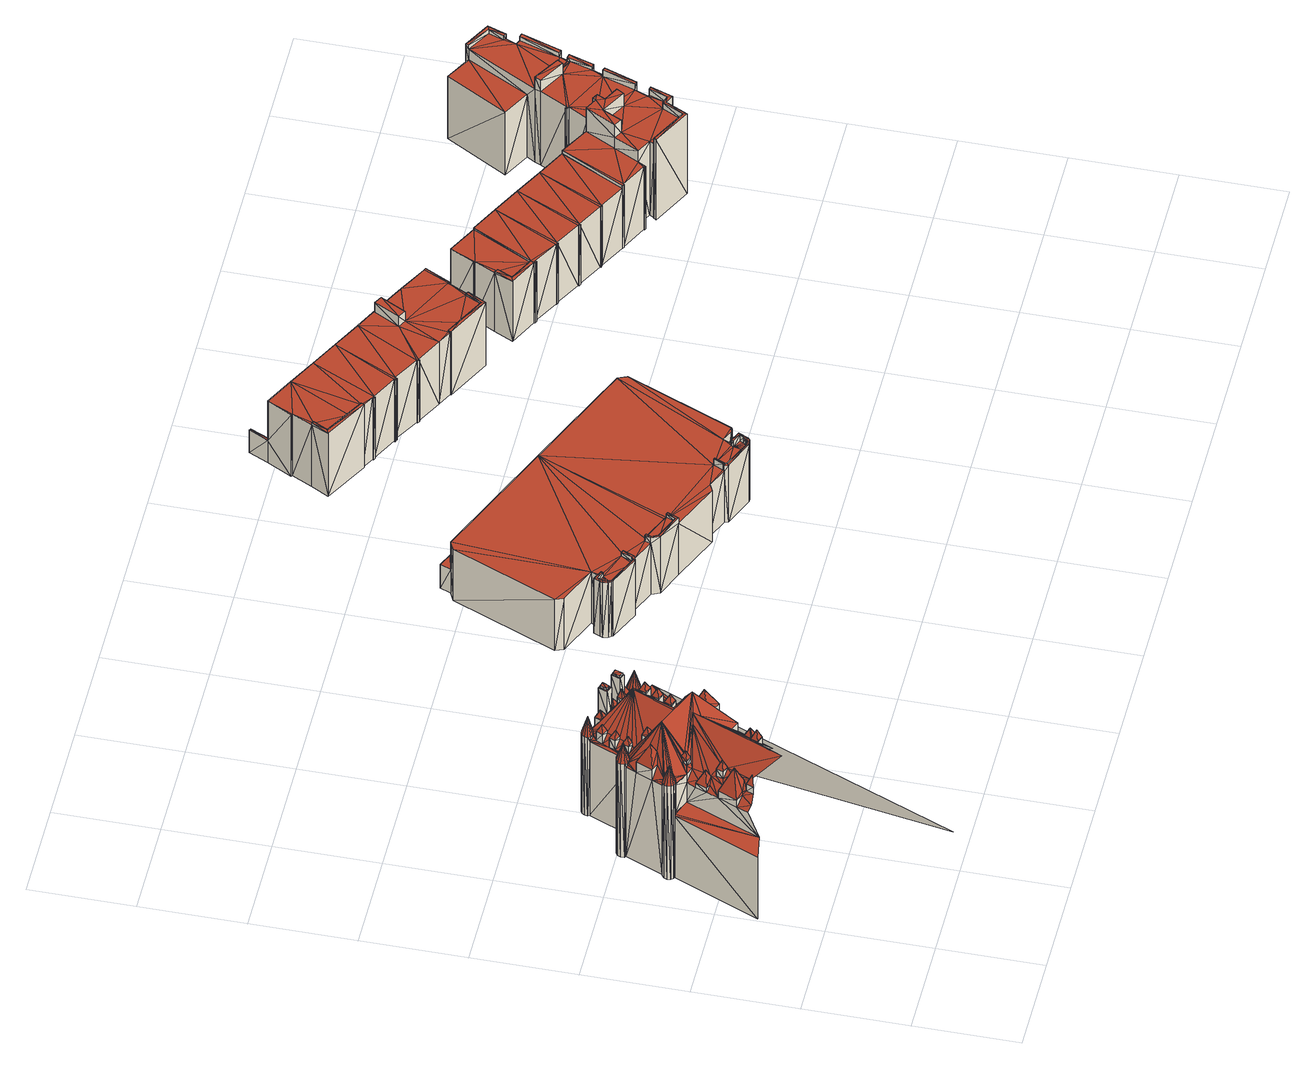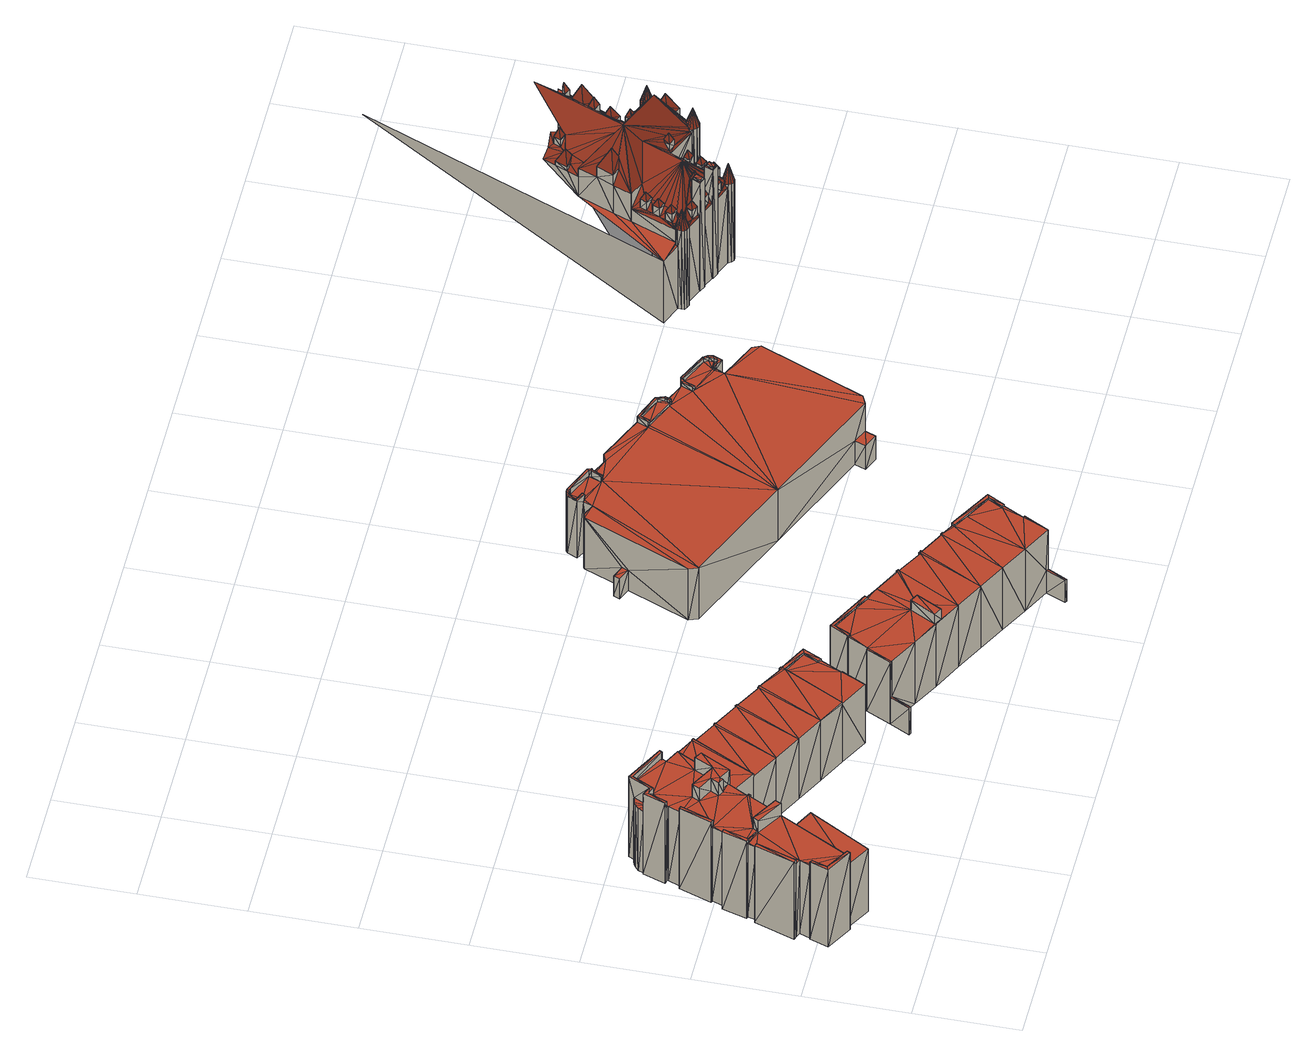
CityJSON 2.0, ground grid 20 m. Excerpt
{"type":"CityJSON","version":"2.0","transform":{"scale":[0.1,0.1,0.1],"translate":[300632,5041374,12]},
"CityObjects":{
"building1":{"type":"Building","geometry":[{"type":"MultiSurface","lod":"2","boundaries":[[[0,1,2]],[[0,2,3]],[[4,3,5]],[[4,5,6]],[[0,7,1]],[[8,3,4]],[[9,4,6]],[[9,6,10]],[[9,11,4]],[[12,10,13]],[[8,4,11]],[[14,11,9]],[[12,9,10]],[[15,12,13]],[[16,15,13]],[[12,14,9]],[[17,0,3]],[[15,18,12]],[[18,14,12]],[[19,11,14]],[[20,8,11]],[[19,20,11]],[[21,18,15]],[[22,15,16]],[[23,14,18]],[[24,3,8]],[[22,21,15]],[[23,18,21]],[[23,19,14]],[[24,17,3]],[[25,8,20]],[[26,27,28]],[[28,27,29]],[[30,26,28]],[[7,28,29]],[[31,26,30]],[[32,29,27]],[[7,30,28]],[[33,20,19]],[[0,31,30]],[[32,34,29]],[[0,30,7]],[[33,23,21]],[[35,27,26]],[[33,19,23]],[[36,31,0]],[[35,26,31]],[[33,25,20]],[[35,32,27]],[[37,7,29]],[[37,29,34]],[[38,34,32]],[[36,0,17]],[[39,40,8]],[[35,31,36]],[[41,38,32]],[[35,41,32]],[[42,43,21]],[[37,34,38]],[[44,36,17]],[[45,8,25]],[[44,17,46]],[[47,38,41]],[[48,35,36]],[[49,36,44]],[[48,36,49]],[[39,50,40]],[[47,37,38]],[[33,51,25]],[[45,39,8]],[[52,41,35]],[[43,33,21]],[[53,47,41]],[[24,8,40]],[[52,53,41]],[[54,40,50]],[[55,35,48]],[[56,25,51]],[[57,48,49]],[[58,52,35]],[[55,59,35]],[[60,53,52]],[[55,48,57]],[[45,50,39]],[[61,37,47]],[[62,35,59]],[[63,60,52]],[[64,58,35]],[[65,51,66]],[[58,63,52]],[[62,64,35]],[[61,47,53]],[[24,46,17]],[[43,51,33]],[[56,45,25]],[[43,66,51]],[[54,67,40]],[[68,54,50]],[[61,53,60]],[[69,44,46]],[[70,49,44]],[[45,68,50]],[[61,60,63]],[[65,56,51]],[[71,65,66]],[[72,71,66]],[[72,66,43]],[[70,57,49]],[[24,40,67]],[[70,55,57]],[[70,59,55]],[[73,67,54]],[[74,45,56]],[[74,68,45]],[[75,61,63]],[[76,56,65]],[[77,65,71]],[[69,46,24]],[[70,44,69]],[[78,54,68]],[[76,74,56]],[[77,71,72]],[[77,72,43]],[[75,79,61]],[[78,68,74]],[[78,73,54]],[[73,69,67]],[[77,76,65]],[[69,24,67]],[[77,43,76]],[[80,37,61]],[[81,61,79]],[[82,75,63]],[[82,79,75]],[[83,63,58]],[[84,73,78]],[[84,69,73]],[[83,62,59]],[[83,58,64]],[[83,64,62]],[[85,81,79]],[[86,85,79]],[[84,70,69]],[[87,7,37]],[[82,86,79]],[[88,89,70]],[[83,59,70]],[[90,70,89]],[[84,88,70]],[[80,61,81]],[[88,91,89]],[[90,89,91]],[[83,82,63]],[[92,91,88]],[[93,90,91]],[[94,43,42]],[[95,88,84]],[[96,81,85]],[[97,93,91]],[[92,97,91]],[[98,85,86]],[[92,88,95]],[[98,86,82]],[[83,70,90]],[[99,80,81]],[[98,96,85]],[[100,74,76]],[[100,78,74]],[[101,99,81]],[[96,102,81]],[[103,93,97]],[[102,101,81]],[[104,97,92]],[[105,92,95]],[[104,103,97]],[[99,106,107]],[[106,108,107]],[[99,107,80]],[[80,107,109]],[[107,108,109]],[[105,104,92]],[[87,37,80]],[[101,106,99]],[[83,90,93]],[[110,106,101]],[[94,76,43]],[[98,111,96]],[[80,109,112]],[[113,109,108]],[[96,111,102]],[[102,110,101]],[[111,110,102]],[[83,98,82]],[[113,112,109]],[[114,108,106]],[[83,93,103]],[[100,84,78]],[[115,110,111]],[[114,106,110]],[[116,80,112]],[[114,113,108]],[[83,103,104]],[[116,112,113]],[[114,110,115]],[[83,111,98]],[[117,116,113]],[[114,117,113]],[[83,115,111]],[[118,114,115]],[[100,95,84]],[[119,80,116]],[[83,118,115]],[[120,116,117]],[[121,94,42]],[[120,117,114]],[[122,1,7]],[[123,114,118]],[[120,124,116]],[[100,105,95]],[[83,123,118]],[[125,120,114]],[[119,116,124]],[[126,114,123]],[[83,127,123]],[[125,124,120]],[[128,125,114]],[[126,128,114]],[[125,129,124]],[[126,123,127]],[[119,124,129]],[[126,127,130]],[[126,130,131]],[[128,129,125]],[[119,129,132]],[[128,132,129]],[[126,131,128]],[[131,133,128]],[[133,134,128]],[[134,119,132]],[[87,80,119]],[[134,132,128]],[[135,136,137]],[[121,136,138]],[[94,100,76]],[[139,138,136]],[[140,104,105]],[[141,121,138]],[[142,135,137]],[[143,141,138]],[[144,119,134]],[[139,143,138]],[[139,136,135]],[[140,83,104]],[[145,134,133]],[[94,105,100]],[[146,121,141]],[[146,141,143]],[[146,143,139]],[[147,139,135]],[[147,135,142]],[[144,87,119]],[[140,127,83]],[[146,147,121]],[[148,144,134]],[[146,139,147]],[[140,130,127]],[[149,150,133]],[[140,131,130]],[[151,121,147]],[[140,133,131]],[[145,133,150]],[[152,147,142]],[[153,152,142]],[[154,121,151]],[[155,148,134]],[[140,105,94]],[[152,151,147]],[[154,156,121]],[[155,134,145]],[[157,150,149]],[[156,94,121]],[[158,152,153]],[[159,144,148]],[[140,149,133]],[[160,150,157]],[[161,157,149]],[[160,145,150]],[[162,151,152]],[[163,160,157]],[[162,154,151]],[[164,158,153]],[[161,163,157]],[[165,152,158]],[[166,144,159]],[[162,167,154]],[[167,156,154]],[[165,162,152]],[[168,159,148]],[[169,145,160]],[[165,158,164]],[[169,160,163]],[[170,159,171]],[[169,163,161]],[[168,171,159]],[[172,144,166]],[[169,161,173]],[[170,166,159]],[[169,174,145]],[[175,161,149]],[[176,170,171]],[[155,145,174]],[[177,87,144]],[[178,176,171]],[[178,171,168]],[[169,173,174]],[[179,167,162]],[[179,162,165]],[[180,164,153]],[[181,156,167]],[[182,144,172]],[[183,165,164]],[[175,173,161]],[[140,94,156]],[[184,166,170]],[[179,185,167]],[[181,167,185]],[[186,170,176]],[[175,174,173]],[[186,176,178]],[[186,178,168]],[[184,172,166]],[[140,175,149]],[[179,165,183]],[[186,184,170]],[[175,155,174]],[[186,168,184]],[[179,183,185]],[[187,144,182]],[[188,172,189]],[[180,183,164]],[[190,189,172]],[[191,156,181]],[[190,172,184]],[[191,140,156]],[[188,182,172]],[[192,188,189]],[[193,185,183]],[[193,181,185]],[[194,192,189]],[[194,189,190]],[[122,7,87]],[[187,177,144]],[[195,168,148]],[[196,182,188]],[[195,148,155]],[[197,188,192]],[[197,192,194]],[[197,194,190]],[[193,183,180]],[[191,181,193]],[[196,198,182]],[[197,196,188]],[[197,190,196]],[[191,199,140]],[[187,182,198]],[[200,198,201]],[[195,184,168]],[[202,201,198]],[[202,198,196]],[[195,155,175]],[[203,200,201]],[[204,203,201]],[[205,204,201]],[[187,198,200]],[[205,201,202]],[[206,140,199]],[[191,207,199]],[[208,87,177]],[[195,190,184]],[[209,193,180]],[[209,191,193]],[[210,175,140]],[[211,187,200]],[[212,140,206]],[[187,213,214]],[[187,214,177]],[[211,213,187]],[[215,214,213]],[[216,200,203]],[[217,213,211]],[[177,214,218]],[[219,211,200]],[[220,203,204]],[[215,218,214]],[[220,204,205]],[[209,207,191]],[[216,205,202]],[[219,217,211]],[[195,196,190]],[[221,219,200]],[[222,177,218]],[[223,218,215]],[[224,217,219]],[[216,221,200]],[[225,213,217]],[[220,216,203]],[[226,199,207]],[[225,215,213]],[[220,205,216]],[[223,222,218]],[[221,224,219]],[[225,217,224]],[[227,206,199]],[[228,177,222]],[[225,223,215]],[[229,224,221]],[[226,227,199]],[[216,229,221]],[[195,202,196]],[[230,222,223]],[[229,225,224]],[[226,207,209]],[[225,230,223]],[[227,212,206]],[[230,228,222]],[[231,229,216]],[[232,177,228]],[[231,225,229]],[[233,209,180]],[[234,230,225]],[[234,228,230]],[[195,216,202]],[[235,225,231]],[[236,87,208]],[[234,237,228]],[[238,234,225]],[[239,140,212]],[[210,195,175]],[[232,228,237]],[[240,225,235]],[[240,238,225]],[[235,231,241]],[[238,237,234]],[[242,212,227]],[[195,231,216]],[[243,241,231]],[[238,244,237]],[[235,241,245]],[[232,237,244]],[[242,227,226]],[[246,243,231]],[[240,235,245]],[[242,226,209]],[[240,245,247]],[[240,244,238]],[[248,232,244]],[[240,248,244]],[[248,247,232]],[[240,247,248]],[[242,249,212]],[[208,177,232]],[[250,245,241]],[[251,210,140]],[[250,247,245]],[[195,246,231]],[[250,241,243]],[[252,87,236]],[[253,243,246]],[[254,246,255]],[[195,255,246]],[[256,209,233]],[[242,209,256]],[[257,258,122]],[[253,250,243]],[[254,253,246]],[[208,232,247]],[[239,212,249]],[[259,254,255]],[[242,256,249]],[[195,259,255]],[[239,251,140]],[[260,247,250]],[[261,87,252]],[[195,262,259]],[[262,263,259]],[[264,250,253]],[[264,253,254]],[[264,254,259]],[[264,259,263]],[[260,208,247]],[[265,263,262]],[[195,266,262]],[[266,267,262]],[[239,249,256]],[[268,269,195]],[[264,265,250]],[[270,262,267]],[[269,266,195]],[[271,195,210]],[[260,250,265]],[[272,273,267]],[[264,263,265]],[[274,268,195]],[[270,267,273]],[[275,276,273]],[[260,265,262]],[[277,267,266]],[[274,269,268]],[[278,266,269]],[[279,273,276]],[[277,272,267]],[[280,274,195]],[[281,256,233]],[[270,260,262]],[[282,278,269]],[[275,273,272]],[[278,283,266]],[[284,269,274]],[[279,270,273]],[[284,282,269]],[[271,210,285]],[[286,279,276]],[[287,285,210]],[[277,266,283]],[[282,288,278]],[[289,208,260]],[[290,276,275]],[[270,289,260]],[[291,283,278]],[[288,291,278]],[[280,284,274]],[[290,286,276]],[[292,287,210]],[[290,275,272]],[[293,195,271]],[[251,292,210]],[[294,272,277]],[[295,288,282]],[[294,277,283]],[[296,291,288]],[[297,296,288]],[[298,282,284]],[[299,208,289]],[[294,289,270]],[[300,279,286]],[[298,284,280]],[[239,256,281]],[[298,280,301]],[[294,270,279]],[[302,87,261]],[[271,285,303]],[[295,297,288]],[[287,303,285]],[[290,272,300]],[[294,283,291]],[[290,300,286]],[[294,300,272]],[[298,295,282]],[[298,301,295]],[[299,236,208]],[[294,279,300]],[[294,299,289]],[[304,291,296]],[[305,296,297]],[[306,195,293]],[[307,271,303]],[[308,303,287]],[[294,291,309]],[[304,309,291]],[[310,297,295]],[[305,304,296]],[[311,305,297]],[[299,309,236]],[[312,280,195]],[[294,309,299]],[[313,287,292]],[[307,293,271]],[[314,307,303]],[[310,311,297]],[[308,314,303]],[[239,292,251]],[[281,315,292]],[[239,281,292]],[[308,287,313]],[[316,195,306]],[[317,295,301]],[[318,310,295]],[[257,233,180]],[[312,301,280]],[[319,304,305]],[[318,320,310]],[[319,305,311]],[[321,236,309]],[[319,311,310]],[[322,313,292]],[[323,293,307]],[[323,307,314]],[[321,309,304]],[[319,310,320]],[[323,314,308]],[[323,308,313]],[[324,195,316]],[[317,318,295]],[[325,320,318]],[[319,325,304]],[[323,322,293]],[[319,320,325]],[[323,313,322]],[[321,304,325]],[[317,326,318]],[[327,306,293]],[[327,322,292]],[[328,318,326]],[[321,252,236]],[[329,330,326]],[[327,293,322]],[[321,325,318]],[[331,195,324]],[[332,326,330]],[[312,317,301]],[[333,306,334]],[[335,336,330]],[[337,334,306]],[[338,330,336]],[[329,326,317]],[[328,321,318]],[[329,335,330]],[[339,336,335]],[[332,328,326]],[[333,316,306]],[[339,338,336]],[[340,333,334]],[[341,327,292]],[[338,332,330]],[[337,340,334]],[[337,306,327]],[[122,87,302]],[[342,252,321]],[[343,312,195]],[[328,342,321]],[[344,292,315]],[[344,315,281]],[[345,346,317]],[[347,339,335]],[[343,195,331]],[[348,338,339]],[[349,329,317]],[[349,335,329]],[[347,328,332]],[[348,332,338]],[[261,252,342]],[[350,317,346]],[[351,316,333]],[[349,342,328]],[[312,345,317]],[[351,333,340]],[[348,339,347]],[[352,346,345]],[[351,340,337]],[[351,337,327]],[[348,347,332]],[[349,347,335]],[[349,328,347]],[[350,353,317]],[[349,317,353]],[[341,324,316]],[[354,261,342]],[[349,354,342]],[[351,341,316]],[[352,350,346]],[[355,352,345]],[[351,327,341]],[[257,281,233]],[[312,355,345]],[[354,353,261]],[[349,353,354]],[[356,341,292]],[[331,324,357]],[[358,357,324]],[[359,324,341]],[[360,353,350]],[[361,331,357]],[[360,350,352]],[[362,352,355]],[[363,361,357]],[[362,355,312]],[[362,312,364]],[[358,363,357]],[[358,324,359]],[[362,360,352]],[[362,364,360]],[[365,261,353]],[[343,364,312]],[[356,292,344]],[[366,331,361]],[[366,361,363]],[[367,360,364]],[[366,363,358]],[[368,358,359]],[[365,353,360]],[[356,359,341]],[[366,368,331]],[[366,358,368]],[[343,369,364]],[[369,367,364]],[[370,331,368]],[[371,343,331]],[[370,371,331]],[[365,372,261]],[[373,360,367]],[[356,368,359]],[[365,360,373]],[[374,370,368]],[[369,375,367]],[[376,371,370]],[[302,261,372]],[[375,373,367]],[[376,370,374]],[[377,374,368]],[[378,373,375]],[[379,343,371]],[[380,376,374]],[[379,369,343]],[[379,371,376]],[[379,375,369]],[[356,377,368]],[[257,344,281]],[[378,365,373]],[[380,374,377]],[[381,372,365]],[[379,378,375]],[[378,381,365]],[[380,379,376]],[[382,372,381]],[[383,381,378]],[[384,380,377]],[[384,377,356]],[[379,383,378]],[[385,356,344]],[[384,379,380]],[[383,382,381]],[[384,356,385]],[[386,372,382]],[[384,387,379]],[[388,383,379]],[[388,382,383]],[[389,372,386]],[[390,384,385]],[[302,372,389]],[[391,379,387]],[[392,387,384]],[[388,386,382]],[[393,388,379]],[[392,384,390]],[[391,393,379]],[[391,387,392]],[[393,386,388]],[[391,392,390]],[[394,390,302]],[[393,389,386]],[[394,302,389]],[[391,390,394]],[[391,389,393]],[[391,394,389]],[[257,385,344]],[[257,390,385]],[[257,302,390]],[[257,122,302]]],"semantics":{"surfaces":[{"type":"WallSurface"},{"type":"RoofSurface"},{"type":"GroundSurface"}],"values":[0,1,0,1,0,0,1,1,0,0,0,1,1,0,1,1,1,0,1,1,0,1,0,1,1,0,0,1,1,1,0,0,0,0,2,0,0,2,1,0,0,0,1,1,1,0,1,1,1,2,2,0,0,1,1,0,1,1,2,0,1,0,0,1,0,0,0,0,1,1,1,1,0,0,0,0,1,1,0,1,1,0,1,1,0,1,1,1,0,1,1,1,1,1,1,0,0,1,1,0,1,1,1,0,1,1,0,1,0,1,1,0,1,1,1,0,1,0,0,1,1,1,0,0,1,1,1,0,0,0,0,0,1,1,1,1,1,1,1,1,0,1,0,2,1,1,1,1,1,0,0,0,1,0,1,1,1,0,1,1,1,0,1,1,0,1,1,1,1,1,1,1,1,0,1,0,0,0,2,0,1,2,0,1,0,1,1,2,0,1,0,1,1,0,1,1,1,1,1,2,1,1,0,1,1,0,1,1,1,1,2,1,0,1,1,2,1,0,1,1,1,2,1,1,0,1,1,0,1,2,1,0,0,2,0,0,0,0,0,2,0,1,0,1,0,1,0,1,1,0,1,0,1,1,1,0,1,1,0,1,0,1,0,0,0,1,1,1,1,1,1,1,1,1,0,1,1,1,1,0,1,1,1,1,1,0,0,1,1,1,1,1,1,1,1,1,1,1,0,0,1,0,1,0,1,1,0,0,1,1,1,0,1,0,0,1,1,0,1,1,0,1,1,0,1,1,1,1,1,0,1,1,0,0,1,0,0,1,0,0,0,1,1,1,0,1,1,1,1,0,2,0,1,0,1,1,1,0,0,0,1,0,0,1,1,0,1,0,1,1,0,1,1,1,0,1,1,2,1,0,0,1,1,1,0,0,0,0,0,0,2,1,1,0,1,1,0,0,1,1,2,0,0,1,1,0,1,1,0,0,0,1,1,2,1,1,1,1,1,0,1,0,1,1,0,1,2,1,0,1,0,1,1,2,0,1,1,1,2,1,1,1,0,1,1,1,0,0,2,1,1,0,0,0,0,2,0,0,0,1,2,1,1,1,1,1,2,1,1,1,0,0,0,0,1,0,1,1,0,1,1,1,2,1,1,0,1,1,1,0,1,1,0,1,1,0,0,1,1,1,1,0,1,1,0,1,0,0,1,0,1,1,0,0,0,0,1,1,1,1,1,0,1,0,0,0,1,0,1,1,1,1,1,0,1,0,1,0,0,1,1,1,2,0,0,1,0,1,1,2,0,1,0,0,0,0,1,0,0,2,1,0,1,1,1,0,0,0,1,1,0,1,0,1,0,1,0,1,1,1,0,0,0,0,1,1,1,1,1,0,1,1,0,1,1,0,1,1,1,1,0,1,1,1,0,0,0,0,1,0,1,1,0,0,1,1,1,1,1,1,0,0,0,0,0,0,1,0,1,0,1,1,1,0,1,0,2,0,1,0,0,1,1,0,1,1,0,1,1,0,2,1,0,0,1,1,0,1,1,0,0,1,1,1,0,1,2,0,0,0,1,0,1,1,0,0,1,0,0,1,1,0,0,1,1,1,1,1,0,0,0,0,1,0,0,1,1,1,0,1,1,0,0,1,1,1,1,1,0,1,1,1,1,1,1,2,0,0,1,0,1,0,1,1,1,1,1,0,0,0,1,0,1,2,0,0,0,1,0,1,0,0,2,1,1,0,2,0,2,1,1,0,1,0,1,1,0,0,0,0,2,0,0,0,1,1,0,0]}}]},
"building2":{"type":"Building","geometry":[{"type":"MultiSurface","lod":"2","boundaries":[[[395,396,397]],[[398,399,400]],[[399,401,400]],[[402,403,404]],[[395,405,396]],[[398,400,406]],[[398,406,407]],[[408,407,409]],[[395,410,405]],[[408,398,407]],[[411,399,398]],[[411,412,399]],[[413,414,411]],[[395,415,410]],[[416,414,413]],[[395,417,415]],[[414,404,411]],[[418,419,414]],[[420,417,395]],[[419,402,414]],[[414,402,404]],[[402,421,403]],[[421,422,423]],[[403,424,425]],[[421,423,426]],[[421,426,403]],[[403,425,404]],[[427,428,424]],[[429,420,395]],[[428,430,424]],[[428,431,430]],[[429,395,399]],[[424,430,432]],[[433,434,412]],[[424,432,435]],[[424,435,425]],[[412,429,399]],[[411,404,433]],[[411,433,412]],[[404,436,433]],[[437,438,439]],[[437,440,438]],[[441,442,443]],[[442,444,443]],[[441,427,442]],[[427,424,442]],[[445,446,447]],[[445,447,448]],[[449,450,451]],[[449,451,452]],[[453,454,455]],[[453,455,435]],[[435,455,425]],[[456,457,449]],[[457,450,449]],[[458,455,454]],[[459,458,454]],[[460,457,456]],[[460,461,457]],[[462,461,460]],[[463,462,460]],[[464,462,463]],[[465,464,463]],[[466,442,403]],[[403,442,424]],[[467,416,468]],[[416,413,468]],[[468,413,411]],[[468,411,469]],[[469,470,471]],[[469,411,470]],[[470,472,471]],[[411,398,470]],[[473,474,426]],[[473,426,423]],[[475,473,423]],[[475,423,422]],[[476,475,422]],[[476,422,421]],[[474,403,426]],[[474,466,403]],[[477,418,478]],[[418,414,478]],[[479,402,419]],[[479,480,402]],[[477,419,418]],[[477,479,419]],[[416,478,414]],[[478,476,480]],[[467,476,478]],[[467,478,416]],[[480,476,421]],[[480,421,402]],[[455,404,425]],[[455,481,404]],[[481,482,436]],[[481,436,404]],[[482,483,436]],[[436,483,433]],[[483,434,433]],[[483,484,434]],[[485,484,483]],[[444,447,446]],[[443,444,446]],[[445,448,465]],[[448,464,465]],[[441,428,427]],[[441,486,428]],[[486,487,431]],[[486,431,428]],[[487,488,430]],[[487,430,431]],[[488,489,432]],[[488,432,430]],[[490,491,492]],[[491,493,492]],[[492,493,459]],[[493,458,459]],[[490,494,495]],[[490,495,491]],[[452,451,494]],[[451,495,494]],[[489,453,435]],[[489,435,432]],[[496,398,408]],[[496,470,398]],[[496,408,497]],[[408,409,497]],[[497,409,472]],[[409,407,472]],[[471,472,498]],[[472,407,406]],[[472,406,498]],[[499,500,501]],[[499,502,500]],[[503,501,504]],[[501,500,505]],[[501,505,504]],[[506,499,507]],[[508,502,499]],[[506,508,499]],[[509,429,412]],[[509,510,429]],[[511,512,513]],[[514,512,511]],[[515,395,397]],[[516,515,517]],[[515,397,517]],[[514,511,516]],[[511,515,516]],[[397,396,518]],[[517,397,518]],[[518,405,519]],[[518,396,405]],[[520,521,522]],[[522,521,523]],[[524,405,410]],[[524,519,405]],[[525,524,410]],[[525,410,415]],[[526,523,521]],[[526,527,523]],[[528,529,530]],[[528,531,529]],[[530,532,533]],[[530,529,532]],[[528,534,531]],[[531,534,510]],[[510,535,420]],[[534,535,510]],[[510,420,429]],[[536,527,526]],[[536,537,527]],[[535,538,417]],[[535,417,420]],[[533,537,536]],[[533,532,537]],[[538,525,415]],[[538,415,417]],[[539,395,515]],[[539,399,395]],[[540,520,522]],[[540,522,541]],[[512,540,541]],[[512,541,513]],[[542,543,400]],[[542,400,401]],[[539,542,401]],[[539,401,399]],[[498,406,543]],[[406,400,543]],[[501,544,545]],[[503,544,501]],[[507,440,437]],[[507,499,440]],[[506,485,508]],[[508,485,483]],[[434,509,412]],[[484,546,509]],[[484,509,434]],[[439,545,544]],[[439,438,545]],[[504,505,509]],[[504,509,546]],[[486,460,487]],[[487,460,488]],[[488,456,489]],[[445,443,446]],[[460,456,488]],[[441,443,445]],[[449,452,453]],[[441,445,465]],[[441,465,486]],[[486,465,463]],[[489,449,453]],[[486,463,460]],[[456,449,489]],[[452,454,453]],[[452,494,454]],[[490,459,494]],[[494,459,454]],[[490,492,459]],[[479,478,480]],[[477,478,479]],[[496,472,470]],[[496,497,472]],[[438,501,545]],[[499,501,438]],[[499,438,440]],[[521,519,524]],[[520,518,519]],[[540,517,518]],[[540,518,520]],[[526,525,538]],[[514,516,512]],[[534,533,535]],[[516,517,540]],[[528,533,534]],[[528,530,533]],[[535,536,538]],[[533,536,535]],[[536,526,538]],[[526,521,525]],[[521,524,525]],[[520,519,521]],[[512,516,540]],[[469,531,500]],[[498,543,539]],[[481,508,482]],[[539,543,542]],[[467,468,466]],[[462,447,461]],[[482,508,483]],[[505,531,510]],[[458,481,455]],[[493,481,458]],[[493,508,481]],[[468,493,466]],[[466,491,444]],[[491,495,451]],[[447,451,450]],[[469,500,502]],[[461,447,457]],[[464,447,462]],[[448,447,464]],[[466,493,491]],[[457,447,450]],[[447,491,451]],[[444,491,447]],[[466,444,442]],[[467,466,476]],[[476,473,475]],[[476,474,473]],[[476,466,474]],[[468,469,493]],[[469,539,531]],[[529,539,511]],[[493,469,508]],[[469,502,508]],[[529,511,513]],[[471,498,539]],[[513,541,522]],[[500,531,505]],[[469,471,539]],[[531,539,529]],[[505,510,509]],[[529,513,537]],[[539,515,511]],[[529,537,532]],[[537,513,527]],[[513,522,523]],[[513,523,527]],[[506,437,485]],[[503,504,544]],[[437,439,484]],[[485,437,484]],[[439,544,546]],[[506,507,437]],[[439,546,484]],[[544,504,546]]],"semantics":{"surfaces":[{"type":"GroundSurface"},{"type":"WallSurface"},{"type":"RoofSurface"}],"values":[0,0,0,0,0,0,0,0,0,0,0,0,0,0,0,0,0,0,0,0,0,0,0,0,0,0,0,0,0,0,0,0,0,0,0,0,0,0,0,0,1,1,1,1,1,1,1,1,1,1,1,1,1,1,1,1,1,1,1,1,1,1,1,1,1,1,1,1,1,1,1,1,1,1,1,1,1,1,1,1,1,1,1,1,1,1,1,1,1,1,1,1,1,1,1,1,1,1,1,1,1,1,1,1,1,1,1,1,1,1,1,1,1,1,1,1,1,1,1,1,1,1,1,1,1,1,1,1,1,1,1,1,1,1,1,1,1,1,1,1,1,1,1,1,1,1,1,1,1,1,1,1,1,1,1,1,1,1,1,1,1,1,1,1,1,1,1,1,1,1,1,1,1,1,1,1,1,1,1,1,1,1,1,1,1,1,1,1,1,1,1,1,1,1,1,1,1,1,1,1,1,1,1,1,2,2,2,2,2,2,2,2,2,2,2,2,2,2,2,2,2,2,2,2,2,2,2,2,2,2,2,2,2,2,2,2,2,2,2,2,2,2,2,2,2,2,2,2,2,2,2,2,2,2,2,2,2,2,2,2,2,2,2,2,2,2,2,2,2,2,2,2,2,2,2,2,2,2,2,2,2,2,2,2,2,2,2,2,2,2,2,2,2,2,2,2,2,2,2,2]}}]},
"building3":{"type":"Building","geometry":[{"type":"MultiSurface","lod":"2","boundaries":[[[547,548,549]],[[550,551,552]],[[553,554,555]],[[556,557,558]],[[559,560,561]],[[562,563,564]],[[554,559,561]],[[562,565,563]],[[566,567,568]],[[562,564,557]],[[569,557,556]],[[556,558,551]],[[550,556,551]],[[555,562,569]],[[566,570,567]],[[555,554,561]],[[569,562,557]],[[555,561,562]],[[553,568,554]],[[571,572,573]],[[574,575,576]],[[549,577,574]],[[549,548,577]],[[578,548,547]],[[579,549,580]],[[567,581,568]],[[582,583,575]],[[579,547,549]],[[576,575,584]],[[553,566,568]],[[583,585,575]],[[577,582,575]],[[571,566,553]],[[586,583,582]],[[571,573,566]],[[572,587,573]],[[587,588,573]],[[577,575,574]],[[576,584,571]],[[571,584,572]],[[589,590,591]],[[589,592,590]],[[593,591,594]],[[594,591,590]],[[595,592,589]],[[595,596,592]],[[595,593,596]],[[596,593,594]],[[597,582,577]],[[597,598,582]],[[599,579,600]],[[579,580,600]],[[600,580,601]],[[580,549,601]],[[599,602,547]],[[599,547,579]],[[603,604,548]],[[603,548,578]],[[601,549,574]],[[602,601,605]],[[578,547,602]],[[603,602,605]],[[605,601,606]],[[603,578,602]],[[601,574,606]],[[607,576,608]],[[576,571,608]],[[606,574,607]],[[574,576,607]],[[609,569,610]],[[609,555,569]],[[608,571,611]],[[571,553,611]],[[611,555,609]],[[611,553,555]],[[610,569,612]],[[612,613,614]],[[610,612,614]],[[569,556,612]],[[604,597,548]],[[548,597,577]],[[615,616,617]],[[615,618,616]],[[619,598,615]],[[619,586,598]],[[586,582,598]],[[598,618,615]],[[619,583,586]],[[619,620,583]],[[617,621,622]],[[617,616,621]],[[622,623,624]],[[622,621,623]],[[625,626,587]],[[625,587,572]],[[627,625,584]],[[584,625,572]],[[628,584,575]],[[628,627,584]],[[629,573,630]],[[573,588,630]],[[626,588,587]],[[626,630,588]],[[628,575,585]],[[624,623,628]],[[624,628,631]],[[628,585,631]],[[620,631,585]],[[620,585,583]],[[632,561,633]],[[561,560,633]],[[634,560,559]],[[634,633,560]],[[635,552,636]],[[635,550,552]],[[636,552,613]],[[552,551,613]],[[614,613,637]],[[613,558,637]],[[613,551,558]],[[635,556,550]],[[635,612,556]],[[638,558,557]],[[638,637,558]],[[639,640,554]],[[639,554,568]],[[639,568,641]],[[568,581,641]],[[642,641,567]],[[567,641,581]],[[643,567,570]],[[643,642,567]],[[644,643,570]],[[644,570,566]],[[629,644,566]],[[629,566,573]],[[640,634,559]],[[640,559,554]],[[632,562,561]],[[632,645,562]],[[646,564,563]],[[647,646,648]],[[646,563,648]],[[638,557,646]],[[557,564,646]],[[649,563,565]],[[649,648,563]],[[650,649,645]],[[645,649,565]],[[650,645,651]],[[645,565,562]],[[652,653,654]],[[652,654,655]],[[652,646,647]],[[652,655,646]],[[650,656,653]],[[656,654,653]],[[650,651,656]],[[595,589,591]],[[595,591,593]],[[599,601,602]],[[599,600,601]],[[622,624,631]],[[620,622,631]],[[619,617,620]],[[619,615,617]],[[620,617,622]],[[635,613,612]],[[635,636,613]],[[650,653,649]],[[649,653,648]],[[652,647,653]],[[647,648,653]],[[611,609,640]],[[608,611,644]],[[609,610,651]],[[608,644,629]],[[611,640,639]],[[610,655,656]],[[597,606,594]],[[618,594,621]],[[590,608,629]],[[597,594,618]],[[610,656,651]],[[590,625,627]],[[609,651,640]],[[610,614,638]],[[605,606,597]],[[606,596,594]],[[610,638,655]],[[592,608,590]],[[594,627,623]],[[621,594,623]],[[618,621,616]],[[656,655,654]],[[594,590,627]],[[611,639,644]],[[590,629,625]],[[603,605,604]],[[638,646,655]],[[597,618,598]],[[605,597,604]],[[606,607,596]],[[614,637,638]],[[623,627,628]],[[607,608,592]],[[632,651,645]],[[607,592,596]],[[640,651,632]],[[644,639,642]],[[626,629,630]],[[625,629,626]],[[634,632,633]],[[640,632,634]],[[644,642,643]],[[642,639,641]]],"semantics":{"surfaces":[{"type":"GroundSurface"},{"type":"WallSurface"},{"type":"RoofSurface"}],"values":[0,0,0,0,0,0,0,0,0,0,0,0,0,0,0,0,0,0,0,0,0,0,0,0,0,0,0,0,0,0,0,0,0,0,0,0,0,0,0,0,1,1,1,1,1,1,1,1,1,1,1,1,1,1,1,1,1,1,1,1,1,1,1,1,1,1,1,1,1,1,1,1,1,1,1,1,1,1,1,1,1,1,1,1,1,1,1,1,1,1,1,1,1,1,1,1,1,1,1,1,1,1,1,1,1,1,1,1,1,1,1,1,1,1,1,1,1,1,1,1,1,1,1,1,1,1,1,1,1,1,1,1,1,1,1,1,1,1,1,1,1,1,1,1,1,1,1,1,1,1,1,1,1,1,1,1,1,1,2,2,2,2,2,2,2,2,2,2,2,2,2,2,2,2,2,2,2,2,2,2,2,2,2,2,2,2,2,2,2,2,2,2,2,2,2,2,2,2,2,2,2,2,2,2,2,2,2,2,2,2,2,2,2,2,2,2]}}]},
"building4":{"type":"Building","geometry":[{"type":"MultiSurface","lod":"2","boundaries":[[[657,658,659]],[[660,661,662]],[[663,664,659]],[[658,663,659]],[[665,666,667]],[[657,659,665]],[[666,668,667]],[[665,667,669]],[[670,671,672]],[[667,673,669]],[[665,669,674]],[[675,676,672]],[[677,674,678]],[[679,665,674]],[[676,670,672]],[[679,674,677]],[[657,665,679]],[[675,658,657]],[[660,676,675]],[[680,661,660]],[[675,672,658]],[[680,681,661]],[[660,662,676]],[[661,682,683]],[[661,683,662]],[[684,685,661]],[[684,661,681]],[[686,684,681]],[[686,681,680]],[[687,660,688]],[[660,675,688]],[[686,680,687]],[[680,660,687]],[[689,690,691]],[[689,657,690]],[[657,679,690]],[[690,677,692]],[[690,679,677]],[[688,675,689]],[[675,657,689]],[[693,694,662]],[[662,694,676]],[[695,671,670]],[[695,696,671]],[[694,695,670]],[[694,670,676]],[[697,672,696]],[[672,671,696]],[[698,699,683]],[[698,683,682]],[[685,698,682]],[[685,682,661]],[[693,662,699]],[[662,683,699]],[[697,700,672]],[[672,700,658]],[[691,701,702]],[[691,690,701]],[[703,669,673]],[[704,703,705]],[[703,673,705]],[[674,669,703]],[[706,674,703]],[[707,708,709]],[[709,708,710]],[[707,703,704]],[[707,709,703]],[[677,678,711]],[[692,677,711]],[[706,678,674]],[[706,711,678]],[[702,710,708]],[[702,701,710]],[[712,705,673]],[[712,673,667]],[[712,667,713]],[[667,668,713]],[[714,668,666]],[[714,713,668]],[[715,714,666]],[[715,666,665]],[[716,715,665]],[[716,665,659]],[[716,659,717]],[[659,664,717]],[[718,664,663]],[[718,717,664]],[[700,663,658]],[[700,718,663]],[[690,692,706]],[[692,711,706]],[[701,709,710]],[[701,706,709]],[[690,706,701]],[[706,703,709]],[[702,708,712]],[[688,700,697]],[[718,716,717]],[[695,697,696]],[[694,697,695]],[[688,697,694]],[[687,694,693]],[[685,693,699]],[[685,699,698]],[[687,693,685]],[[716,702,715]],[[686,685,684]],[[715,712,714]],[[686,687,685]],[[714,712,713]],[[687,688,694]],[[715,702,712]],[[688,689,700]],[[689,716,700]],[[712,708,705]],[[689,691,702]],[[689,702,716]],[[707,704,708]],[[700,716,718]],[[704,705,708]]],"semantics":{"surfaces":[{"type":"GroundSurface"},{"type":"WallSurface"},{"type":"RoofSurface"}],"values":[0,0,0,0,0,0,0,0,0,0,0,0,0,0,0,0,0,0,0,0,0,0,0,0,0,1,1,1,1,1,1,1,1,1,1,1,1,1,1,1,1,1,1,1,1,1,1,1,1,1,1,1,1,1,1,1,1,1,1,1,1,1,1,1,1,1,1,1,1,1,1,1,1,1,1,1,1,1,1,1,1,1,1,1,1,1,1,1,1,2,2,2,2,2,2,2,2,2,2,2,2,2,2,2,2,2,2,2,2,2,2,2,2,2,2,2,2,2,2,2]}}]},
"building5":{"type":"Building","geometry":[{"type":"MultiSurface","lod":"2","boundaries":[[[719,720,721]],[[719,722,720]],[[723,724,725]],[[726,727,728]],[[729,727,726]],[[729,730,727]],[[731,732,733]],[[734,735,736]],[[720,737,738]],[[736,735,739]],[[739,731,740]],[[741,725,732]],[[742,743,741]],[[741,743,744]],[[736,739,740]],[[744,723,725]],[[745,746,723]],[[747,746,745]],[[720,748,737]],[[747,749,746]],[[723,746,724]],[[746,750,751]],[[728,748,720]],[[746,751,752]],[[751,753,752]],[[753,754,752]],[[752,755,724]],[[752,756,755]],[[719,757,722]],[[756,758,755]],[[755,758,759]],[[746,752,724]],[[739,732,731]],[[725,724,760]],[[760,761,762]],[[761,763,762]],[[736,740,764]],[[760,762,765]],[[760,765,680]],[[765,766,767]],[[680,765,767]],[[727,736,764]],[[741,744,725]],[[768,760,680]],[[725,760,768]],[[739,741,732]],[[728,727,748]],[[722,728,720]],[[727,764,748]],[[731,733,769]],[[770,762,771]],[[762,763,771]],[[772,763,761]],[[772,771,763]],[[773,772,761]],[[773,761,760]],[[770,774,765]],[[770,765,762]],[[775,680,776]],[[775,768,680]],[[777,775,778]],[[779,777,778]],[[777,725,775]],[[779,780,777]],[[725,768,775]],[[781,782,783]],[[782,773,783]],[[778,775,781]],[[778,781,784]],[[775,782,781]],[[785,783,773]],[[785,773,724]],[[724,773,760]],[[786,787,788]],[[786,789,787]],[[785,724,790]],[[724,755,790]],[[791,792,793]],[[794,792,791]],[[794,795,796]],[[794,791,795]],[[796,780,779]],[[796,795,780]],[[797,798,743]],[[743,798,744]],[[797,799,798]],[[800,797,743]],[[800,743,742]],[[801,802,799]],[[802,798,799]],[[803,759,804]],[[759,758,804]],[[805,806,807]],[[805,808,806]],[[809,810,750]],[[750,810,751]],[[811,812,752]],[[811,752,754]],[[813,811,754]],[[813,754,753]],[[810,813,753]],[[810,753,751]],[[814,809,750]],[[814,750,746]],[[815,745,816]],[[745,723,816]],[[817,815,818]],[[817,747,815]],[[747,745,815]],[[818,808,805]],[[818,815,808]],[[817,749,747]],[[817,819,749]],[[819,814,749]],[[819,820,814]],[[749,814,746]],[[814,820,821]],[[807,822,823]],[[807,806,822]],[[824,804,756]],[[756,804,758]],[[820,824,812]],[[812,824,756]],[[820,812,821]],[[812,756,752]],[[790,759,803]],[[822,790,825]],[[823,822,825]],[[790,755,759]],[[825,790,803]],[[798,816,723]],[[798,723,744]],[[732,725,777]],[[826,732,777]],[[827,828,829]],[[830,828,827]],[[830,793,792]],[[830,827,793]],[[828,786,829]],[[829,786,788]],[[789,784,787]],[[787,784,781]],[[774,766,765]],[[774,831,766]],[[776,680,832]],[[680,767,832]],[[831,767,766]],[[831,832,767]],[[800,833,801]],[[833,802,801]],[[800,742,833]],[[742,741,833]],[[834,835,836]],[[834,837,835]],[[834,721,837]],[[721,720,837]],[[838,740,839]],[[740,731,839]],[[835,840,841]],[[835,837,840]],[[840,748,764]],[[840,764,841]],[[842,841,838]],[[842,838,843]],[[841,740,838]],[[841,764,740]],[[844,836,845]],[[845,836,835]],[[846,719,834]],[[719,721,834]],[[840,847,737]],[[840,737,748]],[[837,720,848]],[[720,738,848]],[[848,738,847]],[[738,737,847]],[[849,850,851]],[[850,852,851]],[[849,734,850]],[[734,736,850]],[[839,731,853]],[[731,769,853]],[[853,769,854]],[[769,733,854]],[[855,736,727]],[[855,850,736]],[[856,857,858]],[[856,859,857]],[[860,741,739]],[[860,833,741]],[[826,854,733]],[[826,733,732]],[[849,861,735]],[[849,735,734]],[[861,862,860]],[[861,860,735]],[[735,860,739]],[[856,860,862]],[[852,859,856]],[[851,852,856]],[[851,856,862]],[[863,726,864]],[[726,728,864]],[[865,729,863]],[[865,863,866]],[[729,726,863]],[[867,728,722]],[[867,864,728]],[[844,868,869]],[[844,845,868]],[[757,867,722]],[[867,869,868]],[[870,869,867]],[[870,867,757]],[[846,870,757]],[[846,757,719]],[[871,872,855]],[[871,855,730]],[[730,855,727]],[[865,730,729]],[[865,871,730]],[[866,855,872]],[[866,863,855]],[[873,841,842]],[[873,874,841]],[[875,843,876]],[[876,843,838]],[[874,858,857]],[[873,875,858]],[[873,858,874]],[[858,875,876]],[[786,784,789]],[[786,778,784]],[[779,778,786]],[[794,779,792]],[[830,792,828]],[[792,779,786]],[[794,796,779]],[[828,792,786]],[[800,801,797]],[[801,799,797]],[[809,821,810]],[[810,821,813]],[[813,812,811]],[[814,821,809]],[[821,812,813]],[[819,805,820]],[[817,805,819]],[[820,807,823]],[[825,803,804]],[[823,825,804]],[[824,823,804]],[[817,818,805]],[[805,807,820]],[[820,823,824]],[[776,832,774]],[[773,770,772]],[[775,776,782]],[[774,832,831]],[[782,774,773]],[[782,776,774]],[[773,774,770]],[[772,770,771]],[[846,834,844]],[[844,834,836]],[[844,869,870]],[[846,844,870]],[[837,847,840]],[[837,848,847]],[[839,853,854]],[[876,839,826]],[[795,826,777]],[[795,777,780]],[[791,826,795]],[[802,826,791]],[[827,791,793]],[[802,791,827]],[[798,829,816]],[[829,788,787]],[[876,838,839]],[[787,781,783]],[[806,829,787]],[[787,783,785]],[[839,854,826]],[[806,787,785]],[[856,858,876]],[[822,785,790]],[[856,876,860]],[[806,785,822]],[[816,829,806]],[[860,876,802]],[[816,806,808]],[[815,816,808]],[[798,827,829]],[[802,827,798]],[[802,876,826]],[[860,802,833]],[[849,862,861]],[[849,851,862]],[[868,835,864]],[[867,868,864]],[[845,835,868]],[[864,835,841]],[[852,874,857]],[[864,841,874]],[[863,864,855]],[[852,857,859]],[[864,874,855]],[[855,874,852]],[[855,852,850]],[[865,866,872]],[[865,872,871]],[[875,842,843]],[[873,842,875]]],"semantics":{"surfaces":[{"type":"GroundSurface"},{"type":"WallSurface"},{"type":"RoofSurface"}],"values":[0,0,0,0,0,0,0,0,0,0,0,0,0,0,0,0,0,0,0,0,0,0,0,0,0,0,0,0,0,0,0,0,0,0,0,0,0,0,0,0,0,0,0,0,0,0,0,0,0,0,1,1,1,1,1,1,1,1,1,1,1,1,1,1,1,1,1,1,1,1,1,1,1,1,1,1,1,1,1,1,1,1,1,1,1,1,1,1,1,1,1,1,1,1,1,1,1,1,1,1,1,1,1,1,1,1,1,1,1,1,1,1,1,1,1,1,1,1,1,1,1,1,1,1,1,1,1,1,1,1,1,1,1,1,1,1,1,1,1,1,1,1,1,1,1,1,1,1,1,1,1,1,1,1,1,1,1,1,1,1,1,1,1,1,1,1,1,1,1,1,1,1,1,1,1,1,1,1,1,1,1,1,1,1,1,1,1,1,1,1,1,1,1,1,1,1,1,1,1,1,1,1,1,1,1,1,1,1,1,1,1,1,1,1,1,1,1,1,1,1,1,1,1,1,1,1,1,1,1,1,1,2,2,2,2,2,2,2,2,2,2,2,2,2,2,2,2,2,2,2,2,2,2,2,2,2,2,2,2,2,2,2,2,2,2,2,2,2,2,2,2,2,2,2,2,2,2,2,2,2,2,2,2,2,2,2,2,2,2,2,2,2,2,2,2,2,2,2,2,2,2,2,2,2,2,2,2,2,2,2,2,2,2,2]}}]}
},
"vertices":[
[77,489,160],[6,323,8],[6,323,160],[56,331,160],[74,376,208],[65,354,208],[74,350,218],[77,489,8],[90,413,208],[89,369,225],[88,349,233],[74,376,225],[93,362,233],[88,349,250],[93,370,229],[94,363,250],[98,353,270],[81,488,160],[94,363,233],[102,387,276],[90,413,225],[108,357,249],[108,357,250],[108,370,244],[116,476,160],[105,407,225],[71,495,237],[70,501,237],[71,495,8],[70,501,8],[75,490,8],[75,490,237],[72,507,237],[118,393,244],[72,507,8],[82,500,278],[81,488,237],[80,512,8],[77,511,8],[108,432,218],[99,436,208],[77,511,237],[132,307,294],[127,404,249],[86,489,228],[119,432,229],[86,489,160],[80,512,228],[88,489,237],[88,489,229],[99,436,218],[114,409,233],[83,512,237],[83,512,232],[108,458,218],[92,493,238],[119,423,233],[92,493,237],[89,510,241],[92,495,241],[86,511,237],[88,532,228],[93,499,243],[86,511,238],[92,505,243],[119,423,250],[114,409,250],[108,458,208],[116,441,246],[116,476,208],[116,476,228],[123,413,270],[127,404,250],[117,454,218],[120,433,229],[103,526,254],[133,417,249],[133,417,250],[125,446,229],[88,532,254],[110,584,8],[102,564,228],[116,529,273],[144,527,320],[133,469,228],[102,564,254],[111,540,294],[161,580,8],[127,478,237],[126,478,237],[128,486,249],[126,478,249],[139,473,249],[132,489,256],[205,484,294],[139,473,237],[116,558,254],[135,482,267],[123,546,273],[110,584,228],[190,481,280],[112,581,233],[114,580,237],[139,486,256],[141,485,256],[142,480,249],[108,586,237],[108,586,8],[107,593,237],[107,593,8],[112,581,237],[115,580,238],[110,599,8],[110,599,237],[120,591,278],[118,579,241],[115,603,8],[115,603,237],[124,581,242],[132,592,8],[122,604,237],[206,380,249],[392,599,8],[129,584,241],[122,604,8],[128,601,237],[133,589,237],[130,585,239],[132,596,237],[128,601,8],[131,586,237],[133,589,232],[132,596,8],[133,590,231],[132,592,228],[215,361,232],[201,366,249],[200,352,245],[201,366,250],[215,361,250],[230,491,320],[206,380,250],[219,352,225],[211,370,270],[161,580,191],[176,570,234],[221,375,250],[221,375,233],[169,577,200],[174,557,254],[173,561,249],[227,383,230],[228,382,229],[233,346,208],[227,384,230],[191,568,228],[213,472,281],[174,557,255],[235,373,218],[172,593,196],[176,570,249],[184,553,254],[237,387,246],[180,561,267],[243,370,208],[243,370,218],[177,606,196],[233,397,230],[184,589,211],[190,565,249],[177,606,218],[172,593,218],[182,619,196],[187,555,249],[190,565,233],[221,522,278],[182,596,234],[198,669,8],[184,589,218],[253,394,218],[263,416,160],[246,423,228],[187,631,195],[253,394,208],[189,601,211],[245,397,218],[189,601,218],[198,669,191],[187,631,218],[182,619,218],[195,614,211],[263,416,228],[192,621,234],[263,416,208],[195,614,218],[255,603,278],[199,626,211],[199,626,218],[192,644,196],[254,471,272],[198,657,196],[192,644,218],[205,639,211],[198,657,218],[202,647,234],[205,639,218],[261,488,272],[262,459,254],[250,664,8],[277,452,228],[275,534,228],[199,667,193],[262,489,272],[196,672,201],[196,672,8],[197,678,201],[211,652,212],[199,667,201],[197,678,8],[204,664,199],[211,652,218],[205,664,201],[200,683,8],[200,683,201],[204,664,201],[208,675,242],[277,452,254],[266,477,294],[205,686,8],[210,665,205],[205,686,201],[214,668,207],[219,676,8],[291,485,160],[211,686,201],[218,671,201],[263,658,8],[211,686,8],[216,683,201],[306,521,228],[219,677,201],[218,670,201],[291,485,254],[227,655,218],[216,683,8],[218,671,199],[228,653,220],[219,676,191],[219,677,8],[275,492,254],[232,667,196],[305,521,228],[287,648,8],[232,667,218],[236,658,234],[231,652,220],[291,485,228],[392,599,160],[143,0,160],[241,648,219],[250,664,191],[299,643,8],[243,647,220],[242,649,218],[247,662,218],[247,662,195],[253,643,219],[243,647,274],[257,622,249],[255,622,249],[250,665,274],[292,543,214],[254,646,274],[247,649,274],[262,620,249],[254,646,279],[247,649,279],[256,642,274],[257,626,242],[252,662,274],[266,618,250],[306,521,160],[260,633,249],[256,642,219],[263,626,267],[291,542,214],[252,662,279],[292,542,213],[260,633,231],[250,665,8],[260,659,279],[259,650,205],[305,521,191],[297,556,214],[263,660,274],[270,628,231],[262,641,218],[263,639,219],[270,628,249],[263,660,8],[260,659,274],[266,618,249],[350,615,8],[291,542,218],[267,652,197],[267,652,218],[301,568,215],[297,556,218],[305,537,218],[263,658,191],[275,634,219],[270,643,234],[308,621,219],[305,537,198],[301,546,234],[305,521,160],[307,581,214],[292,627,220],[280,632,220],[280,647,218],[276,635,218],[287,648,191],[311,550,198],[311,550,218],[312,593,214],[280,647,197],[280,632,274],[315,562,198],[287,650,274],[292,627,274],[283,633,274],[317,606,215],[288,647,274],[307,581,218],[301,568,218],[291,630,274],[283,633,279],[315,562,218],[288,647,279],[291,630,279],[312,571,234],[321,576,198],[287,650,8],[329,619,208],[341,609,160],[296,626,218],[296,627,218],[296,644,274],[296,644,279],[299,644,274],[301,639,196],[321,576,218],[301,639,218],[299,643,191],[299,644,8],[305,630,234],[341,609,191],[312,593,218],[326,587,218],[326,587,198],[314,633,197],[317,606,218],[314,633,218],[322,597,234],[309,621,218],[332,630,191],[331,601,218],[328,625,201],[331,601,198],[329,620,207],[333,610,201],[330,615,205],[332,630,8],[328,626,198],[334,610,199],[328,626,201],[334,610,201],[340,608,192],[333,631,201],[339,620,242],[340,608,201],[333,631,8],[339,633,8],[339,633,201],[346,610,201],[346,610,160],[345,631,8],[345,617,221],[345,631,201],[350,627,8],[350,615,160],[351,621,201],[350,615,201],[350,627,201],[351,621,8],
[638,748,35],[617,743,35],[622,755,35],[695,1011,35],[646,765,35],[564,813,35],[571,797,35],[1086,676,35],[1023,609,35],[906,607,35],[615,737,35],[649,1015,35],[667,1023,35],[703,1032,35],[675,1044,35],[617,728,35],[913,919,35],[739,678,35],[1135,825,35],[1092,688,35],[620,723,35],[1142,808,35],[623,720,35],[1116,678,35],[1111,666,35],[682,693,35],[1055,602,35],[1052,599,35],[1049,599,35],[1016,590,35],[944,590,35],[1045,599,35],[1031,583,35],[1022,564,35],[693,697,35],[1012,559,35],[1018,560,35],[1006,558,35],[799,640,35],[746,661,35],[947,582,35],[892,600,35],[796,646,175],[749,665,168],[749,665,175],[796,646,168],[1031,583,175],[1016,590,161],[1011,592,175],[1011,592,161],[1026,580,175],[1009,587,175],[1009,587,161],[1026,580,161],[1003,564,175],[1003,564,161],[952,586,161],[952,586,175],[947,582,175],[944,590,175],[944,590,161],[1010,564,175],[1010,564,161],[948,593,161],[948,593,175],[1016,565,175],[1016,565,161],[1019,568,161],[1019,568,175],[1022,572,161],[1022,572,175],[1023,609,161],[1142,808,161],[1135,825,161],[913,919,161],[695,1011,93],[667,1023,161],[667,1023,93],[1049,599,161],[1045,599,161],[1052,599,161],[1055,602,161],[1116,678,84],[1092,688,84],[1111,666,84],[1086,676,84],[906,607,161],[892,600,161],[799,640,161],[746,661,175],[799,640,175],[1022,564,175],[1018,560,175],[1012,559,175],[1006,558,175],[960,611,175],[960,611,161],[957,612,175],[957,612,161],[951,591,175],[951,591,161],[703,1032,93],[675,1044,93],[649,1015,161],[803,664,168],[747,688,161],[747,688,168],[803,664,161],[747,688,175],[743,689,175],[743,689,161],[808,662,175],[803,664,175],[808,662,161],[739,678,161],[693,697,161],[642,746,161],[640,742,170],[640,742,161],[642,746,170],[638,748,161],[638,748,170],[622,755,170],[617,743,170],[615,737,170],[622,740,170],[621,731,170],[622,740,161],[621,731,161],[617,728,170],[620,723,170],[626,722,170],[626,722,161],[702,719,170],[697,722,161],[697,722,170],[702,719,161],[689,701,161],[689,701,170],[693,697,170],[682,693,170],[682,698,170],[682,698,161],[623,720,170],[646,765,161],[625,748,170],[625,748,161],[571,797,161],[564,813,161],[743,678,175],[743,678,168],[739,678,175],
[1313,1211,27],[1290,1163,27],[1310,1213,27],[948,1447,27],[927,1411,27],[945,1449,27],[1092,1326,27],[979,1230,27],[1038,1354,27],[931,1409,27],[905,1362,27],[902,1363,27],[978,1228,27],[973,1230,27],[974,1232,27],[952,1244,27],[866,1289,27],[885,1323,27],[951,1242,27],[1033,1204,27],[1030,1202,27],[1028,1205,27],[984,1382,27],[1032,1200,27],[1147,1297,27],[1087,1174,27],[1083,1176,27],[1255,1242,27],[1164,1134,27],[1203,1270,27],[1286,1164,27],[1314,1211,27],[1333,1249,27],[1329,1251,27],[1026,1203,27],[1267,1125,27],[1249,1088,27],[1137,1148,27],[1163,1132,27],[1268,1124,27],[1086,1172,27],[1081,1174,27],[1187,1275,203],[1161,1226,179],[1161,1226,203],[1187,1275,179],[1176,1218,203],[1176,1218,179],[1202,1267,203],[1202,1267,179],[1286,1164,179],[1267,1125,179],[1333,1249,92],[1329,1251,92],[1310,1213,92],[1313,1211,92],[1314,1211,179],[1290,1163,179],[1310,1213,179],[1255,1242,179],[1203,1270,179],[1147,1297,179],[1038,1354,179],[984,1382,179],[1092,1326,179],[931,1409,82],[927,1411,82],[927,1411,179],[1263,1127,183],[1247,1096,179],[1247,1096,183],[1263,1127,179],[1268,1124,183],[1249,1088,183],[1194,1123,179],[1194,1123,183],[1166,1138,179],[1166,1138,183],[1087,1174,179],[1086,1172,179],[1137,1148,179],[1164,1134,179],[1083,1176,179],[1081,1174,179],[1163,1132,183],[974,1232,179],[973,1230,179],[978,1228,179],[948,1447,82],[945,1449,82],[902,1363,179],[905,1362,179],[1028,1205,179],[979,1230,179],[1026,1203,179],[1030,1202,179],[1032,1200,179],[1033,1204,179],[952,1244,179],[885,1323,179],[885,1323,183],[866,1289,183],[951,1242,183],[954,1248,183],[954,1248,179],[890,1320,183],[875,1292,183],[875,1292,179],[890,1320,179],[924,1264,179],
[1484,1123,32],[1427,998,32],[1422,999,32],[1593,1066,32],[1535,941,32],[1531,943,32],[1426,996,32],[1421,998,32],[1373,1026,32],[1372,1023,32],[1367,1027,32],[1367,1025,32],[1332,1090,32],[1480,967,32],[1476,969,32],[1477,971,32],[1314,1054,32],[1353,1131,32],[1538,1095,32],[1481,969,32],[1375,1179,32],[1351,1132,32],[1431,1150,32],[1648,1038,32],[1585,915,32],[1535,940,32],[1530,941,32],[1585,915,180],[1535,941,180],[1648,1038,180],[1593,1066,180],[1538,1095,180],[1484,1123,180],[1431,1150,176],[1431,1150,180],[1375,1179,176],[1531,943,180],[1481,969,180],[1480,967,180],[1476,969,180],[1477,971,180],[1535,940,180],[1530,941,180],[1427,998,180],[1371,1034,176],[1371,1034,180],[1332,1090,176],[1332,1090,180],[1314,1054,180],[1353,1131,176],[1338,1086,180],[1324,1057,180],[1338,1086,176],[1324,1057,176],[1351,1132,176],[1367,1027,180],[1367,1025,180],[1372,1023,180],[1373,1026,180],[1422,999,180],[1421,998,180],[1426,996,180],
[1892,1226,32],[1838,1248,32],[1840,1254,32],[1878,1191,32],[1788,914,32],[1677,886,32],[1709,1005,32],[1879,1165,32],[1853,1088,32],[1869,1169,32],[1886,1163,32],[1860,1086,32],[1731,1048,32],[1731,1044,32],[1726,1046,32],[1853,1070,32],[1838,1022,32],[1848,1071,32],[1721,1157,32],[1789,1276,32],[1831,1024,32],[1759,1101,32],[1823,1001,32],[1826,1000,32],[1804,937,32],[1798,939,32],[1791,912,32],[1780,868,32],[1797,910,32],[1774,1129,32],[1782,867,32],[1775,857,32],[1768,851,32],[1750,844,32],[1762,847,32],[1754,844,32],[1672,877,32],[1744,833,32],[1879,1190,32],[1668,872,32],[1671,877,32],[1649,900,32],[1641,885,32],[1639,888,32],[1638,886,32],[1765,1113,32],[1589,913,32],[1588,912,32],[1584,914,32],[1705,1007,32],[1728,1050,32],[1639,888,187],[1638,886,187],[1641,885,187],[1649,900,187],[1589,913,187],[1705,1007,187],[1648,1038,187],[1709,1005,214],[1705,1007,245],[1728,995,245],[1728,995,214],[1674,948,214],[1674,948,187],[1649,900,214],[1674,948,245],[1677,886,214],[1706,976,245],[1688,940,214],[1706,976,214],[1688,940,245],[1672,877,214],[1742,995,214],[1734,979,245],[1734,979,214],[1742,995,245],[1731,1001,214],[1731,1001,245],[1804,937,229],[1798,939,214],[1798,939,229],[1826,1000,229],[1820,1002,229],[1820,1002,214],[1671,877,229],[1668,872,229],[1778,876,229],[1763,881,214],[1763,881,229],[1778,876,214],[1775,857,185],[1768,851,185],[1754,844,185],[1750,844,185],[1762,847,185],[1780,868,185],[1791,912,214],[1788,914,214],[1797,910,229],[1791,912,229],[1782,867,229],[1765,874,229],[1765,874,185],[1742,840,214],[1742,840,229],[1744,833,229],[1672,877,229],[1731,1044,214],[1763,964,214],[1755,950,245],[1755,950,214],[1763,964,245],[1588,912,187],[1584,914,187],[1823,1001,214],[1840,1254,222],[1838,1248,212],[1838,1248,222],[1838,1248,186],[1759,1101,214],[1731,1048,214],[1774,1129,186],[1765,1113,212],[1765,1113,241],[1759,1101,241],[1884,1222,222],[1884,1222,212],[1892,1226,222],[1721,1157,186],[1789,1276,186],[1853,1070,222],[1848,1071,212],[1845,1072,222],[1845,1072,212],[1728,1050,214],[1726,1046,214],[1853,1088,212],[1844,1066,214],[1815,1081,212],[1815,1081,214],[1844,1066,212],[1831,1024,214],[1838,1022,222],[1831,1024,222],[1879,1165,212],[1869,1169,212],[1886,1163,222],[1879,1165,222],[1878,1191,212],[1874,1193,212],[1874,1193,222],[1879,1190,222],[1860,1086,222],[1853,1088,222],[1816,1083,241],[1816,1083,212],[1810,1072,241],[1810,1072,214]
]}
